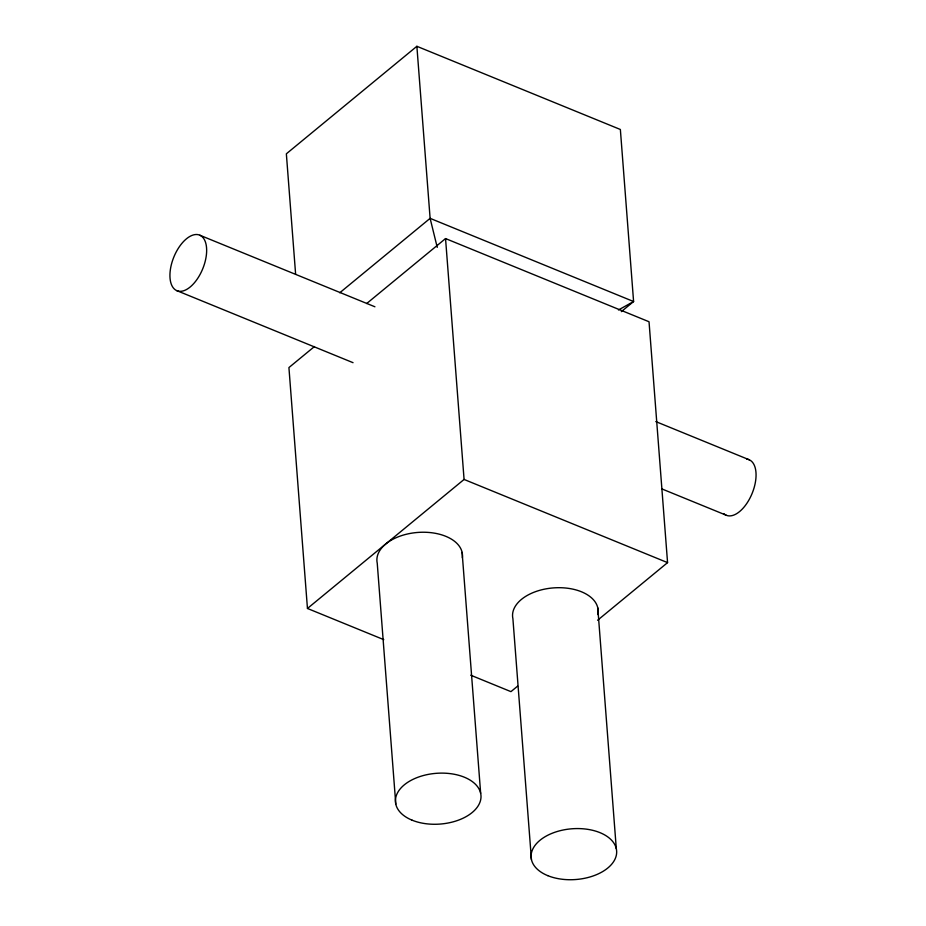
<?xml version="1.0" encoding="UTF-8"?>
<svg xmlns="http://www.w3.org/2000/svg" width="926" height="926" viewBox="0 0 926 926"><rect width="100%" height="100%" fill="white"/><g stroke="black" fill="none" stroke-linecap="round" stroke-linejoin="round"><path stroke-width="1.39" d="M621.323 311.645L633.592 301.529L620.362 129.478L416.874 46.3L286.354 153.809L295.625 274.246M339.749 292.778L430.115 218.351L416.874 46.3M314.47 346.532L288.924 367.576L307.455 608.463L383.769 639.646M366.684 303.531L445.545 238.572L649.033 321.75L667.565 562.626L597.583 620.27M307.455 608.463L464.076 479.448L445.545 238.572M517.611 686.143L510.944 691.641L470.778 675.216M618.441 309.967L633.592 301.529L430.115 218.351L437.246 247.381M199.9 235.239A30.014 15.592 -67.8 0 1 194.819 282.291A30.014 15.592 -67.8 0 1 170.164 271.225A30.014 15.592 -67.8 0 1 199.9 235.239L374.926 306.784M655.793 421.585L749.319 459.817M176.681 290.59L353.037 362.679M661.963 488.951L726.1 515.169M464.076 479.448L667.565 562.626M597.779 607.873L616.311 848.748M531.431 859.548L512.9 618.672A42.874 25.442 -4.4 0 1 555.403 587.779A42.874 25.442 -4.4 0 1 597.768 614.528M462.12 552.417L480.663 793.293M395.784 804.104L377.241 563.216A42.874 25.442 -4.4 0 1 418.633 532.381A42.874 25.442 -4.4 0 1 462.34 557.741M746.669 459.122A30.014 15.592 -67.8 0 1 751.935 493.882A30.014 15.592 -67.8 0 1 723.796 513.641M547.775 875.649A42.874 25.442 -4.4 0 0 616.299 855.404A42.874 25.442 -4.4 0 0 557.556 831.398A42.874 25.442 -4.4 0 0 547.775 875.649M412.116 820.193A42.874 25.442 -4.4 0 0 480.64 799.948A42.874 25.442 -4.4 0 0 421.897 775.942A42.874 25.442 -4.4 0 0 412.116 820.193"/></g></svg>
